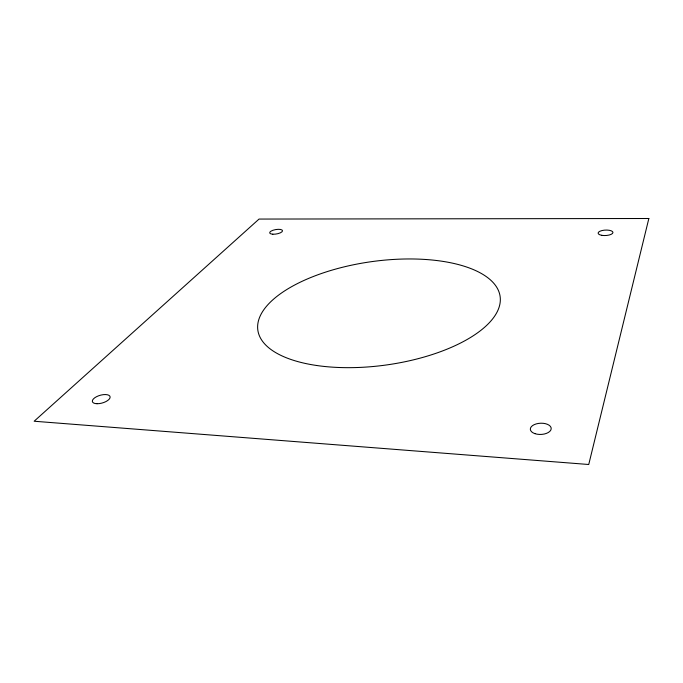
<?xml version="1.0" encoding="UTF-8"?>
<svg xmlns="http://www.w3.org/2000/svg" width="683" height="683" viewBox="0 0 683 683"><rect width="100%" height="100%" fill="white"/><g stroke="black" fill="none" stroke-linecap="round" stroke-linejoin="round"><path stroke-width="1.02" d="M648.85 218.5L588.737 464.5L34.15 421.232L259.053 219.064L648.85 218.5M272.824 234.209A6.506 2.228 -9.7 0 0 282.531 230.837A6.506 2.228 -9.7 0 0 272.961 230.273A6.506 2.228 -9.7 0 0 272.824 234.209M601.706 235.311A7.436 2.732 -2.8 0 0 612.958 232.536A7.436 2.732 -2.8 0 0 601.945 230.564A7.436 2.732 -2.8 0 0 601.706 235.311M97.029 403.721A9.186 3.996 -15.8 0 0 110.134 396.994A9.186 3.996 -15.8 0 0 96.534 396.695A9.186 3.996 -15.8 0 0 97.029 403.721M534.934 433.654A10.441 5.609 -2.3 0 0 551.181 428.924A10.441 5.609 -2.3 0 0 536.206 423.912A10.441 5.609 -2.3 0 0 534.934 433.654M316.579 365.482A122.308 52.19 -7.9 0 0 500.315 300.452A122.308 52.19 -7.9 0 0 320.011 274.011A122.308 52.19 -7.9 0 0 316.579 365.482"/></g></svg>
